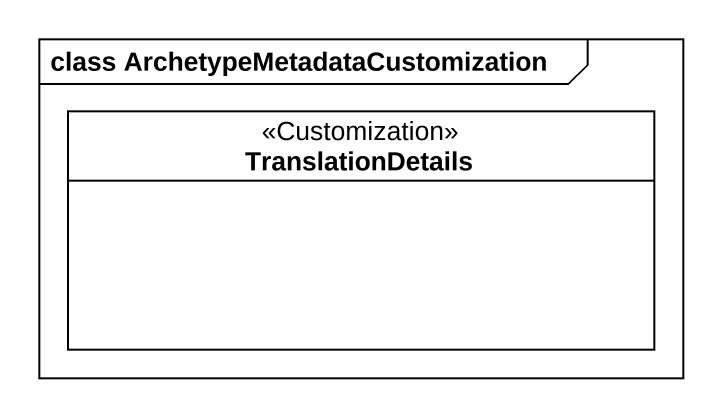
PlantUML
@startuml
mainframe class ArchetypeMetadataCustomization
hide circle
hide empty members
class TranslationDetails <<Customization>>
@enduml
